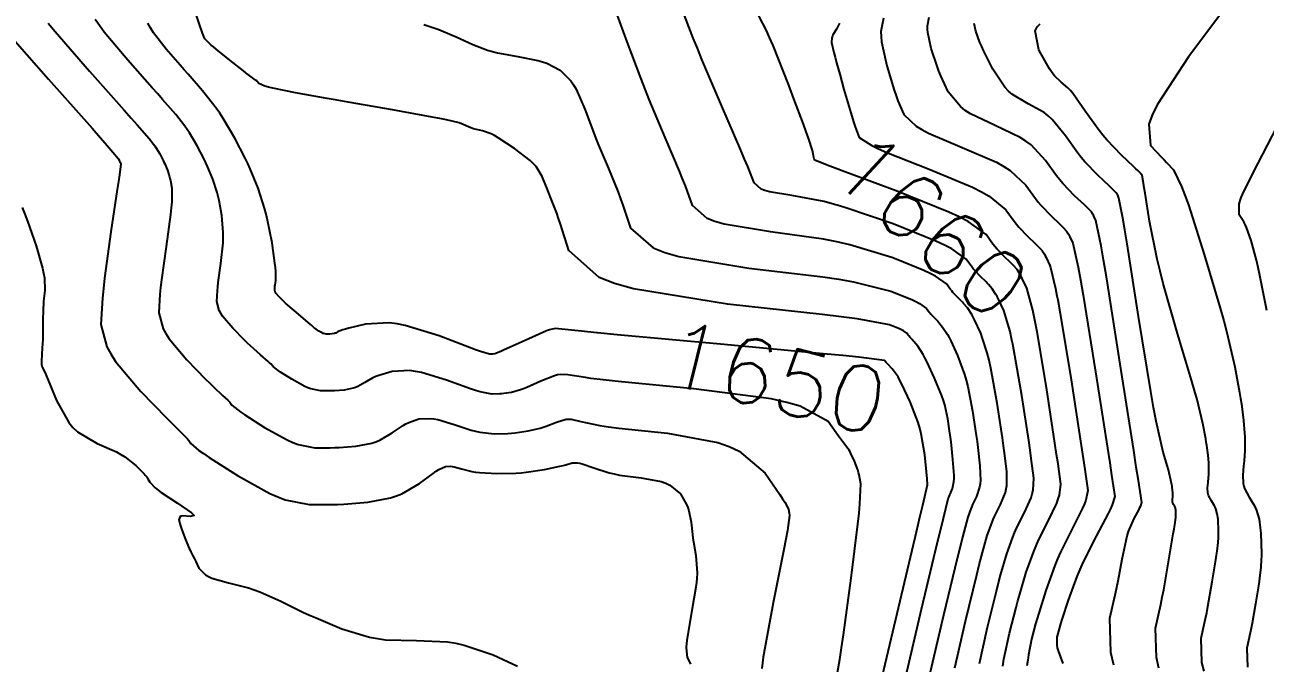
# Model space of a CAD drawing. Header units: metres. Extents: x 837117 to 838479, y 1189012 to 1191015.
# Drawn here: x 837554.3 to 837626.3, y 1189890.9 to 1189927.9 of the extents above; entities that cross this region are included whole.
import ezdxf

# ---------------------------------------------------------------- set-up
doc = ezdxf.new("R2010")
doc.units = ezdxf.units.M
doc.header["$LTSCALE"] = 0.3
doc.layers.add('COTAS 10', color=1, linetype='Continuous')
doc.layers.add('COTAS INT', color=252, linetype='Continuous')
doc.styles.get("Standard").update_dxf_attribs({"font": 'simplex.shx'})

msp = doc.modelspace()

# ---------------------------------------------------------------- linework, layer by layer
at = {"layer": 'COTAS 10'}
for points in [[(837603.994, 1189889.758), (837606.066, 1189898.5), (837606.265, 1189899.349), (837606.427, 1189900.041), (837606.696, 1189901.231), (837606.687, 1189901.601), (837606.673, 1189901.775), (837606.655, 1189901.98), (837606.549, 1189902.98), (837606.336, 1189904.183), (837606.251, 1189904.516), (837606.153, 1189904.848), (837605.93, 1189905.444), (837605.703, 1189906.048), (837605.22, 1189907.073), (837605.102, 1189907.295), (837604.991, 1189907.49), (837604.645, 1189907.973), (837604.394, 1189908.234), (837604.342, 1189908.29), (837604.298, 1189908.338), (837604.201, 1189908.451), (837602.712, 1189908.636), (837601.79, 1189908.729), (837600.646, 1189908.841), (837594.673, 1189909.396), (837588.689, 1189909.946), (837587.538, 1189910.055), (837587.5, 1189910.059), (837586.607, 1189910.145), (837585.072, 1189910.311), (837584.742, 1189910.23), (837584.571, 1189910.164), (837584.365, 1189910.079), (837583.332, 1189909.613), (837582.296, 1189909.135), (837582.089, 1189909.042), (837581.916, 1189908.966), (837581.577, 1189908.832), (837581.46, 1189908.815), (837581.427, 1189908.811), (837581.394, 1189908.809), (837581.271, 1189908.807), (837580.747, 1189908.971), (837580.461, 1189909.074), (837580.113, 1189909.202), (837578.348, 1189909.871), (837576.374, 1189910.482), (837575.896, 1189910.574), (837575.447, 1189910.633), (837574.071, 1189910.564), (837573.101, 1189910.318), (837572.907, 1189910.265), (837572.747, 1189910.218), (837572.439, 1189910.103), (837572.335, 1189910.042), (837572.303, 1189910.029), (837572.269, 1189910.018), (837572.134, 1189909.992), (837571.993, 1189909.981), (837571.955, 1189909.98), (837571.917, 1189909.978), (837571.788, 1189909.979), (837571.646, 1189910.007), (837571.601, 1189910.024), (837571.554, 1189910.044), (837571.364, 1189910.149), (837571.196, 1189910.257), (837571.163, 1189910.28), (837571.136, 1189910.298), (837571.088, 1189910.339), (837570.941, 1189910.473), (837570.852, 1189910.551), (837570.741, 1189910.646), (837570.167, 1189911.139), (837569.559, 1189911.664), (837569.427, 1189911.781), (837569.312, 1189911.885), (837569.026, 1189912.156), (837568.879, 1189912.33), (837568.851, 1189912.374), (837568.828, 1189912.415), (837568.793, 1189912.546), (837568.802, 1189912.702), (837568.808, 1189912.759), (837568.815, 1189912.822), (837568.854, 1189913.099), (837568.85, 1189913.624), (837568.83, 1189913.844), (837568.803, 1189914.095), (837568.638, 1189915.271), (837568.382, 1189916.601), (837568.298, 1189916.95), (837568.208, 1189917.291), (837567.832, 1189918.452), (837567.372, 1189919.571), (837567.229, 1189919.886), (837567.08, 1189920.203), (837566.481, 1189921.363), (837565.801, 1189922.497), (837565.599, 1189922.797), (837565.392, 1189923.091), (837564.596, 1189924.102), (837563.766, 1189925.065), (837563.537, 1189925.328), (837563.308, 1189925.589), (837562.484, 1189926.52), (837561.751, 1189927.478), (837561.579, 1189927.756), (837561.42, 1189928.039)], [(837611.07, 1189890.703), (837611.144, 1189891.102), (837611.47, 1189892.612), (837611.845, 1189894.11), (837611.951, 1189894.501), (837612.056, 1189894.881), (837612.442, 1189896.167), (837612.875, 1189897.368), (837613.011, 1189897.694), (837613.154, 1189898.018), (837613.725, 1189899.165), (837614.21, 1189900.174), (837614.298, 1189900.411), (837614.366, 1189900.63), (837614.446, 1189901.266), (837614.287, 1189902.441), (837614.204, 1189902.999), (837614.105, 1189903.657), (837613.609, 1189906.876), (837613.066, 1189910.121), (837612.938, 1189910.796), (837612.819, 1189911.374), (837612.469, 1189912.655), (837612.207, 1189913.214), (837612.144, 1189913.338), (837612.084, 1189913.447), (837611.902, 1189913.73), (837611.692, 1189913.965), (837611.615, 1189914.044), (837611.53, 1189914.13), (837611.154, 1189914.491), (837610.732, 1189914.931), (837610.617, 1189915.066), (837610.504, 1189915.207), (837610.104, 1189915.765), (837609.065, 1189916.516), (837608.548, 1189916.778), (837607.933, 1189917.064), (837604.885, 1189918.292), (837601.911, 1189919.407), (837601.343, 1189919.621), (837600.886, 1189919.794), (837600.155, 1189920.079), (837600.142, 1189920.114), (837600.137, 1189920.13), (837600.131, 1189920.148), (837600.105, 1189920.237), (837600.075, 1189920.363), (837600.067, 1189920.405), (837600.058, 1189920.451), (837600.028, 1189920.641), (837599.797, 1189921.352), (837599.662, 1189921.725), (837599.497, 1189922.174), (837598.942, 1189923.644), (837598.642, 1189924.436), (837597.734, 1189926.732), (837597.535, 1189927.205), (837597.358, 1189927.606), (837596.906, 1189928.463)], [(837622.765, 1189890.405), (837622.644, 1189890.924), (837622.595, 1189892.329), (837622.85, 1189893.46), (837622.921, 1189893.807), (837622.991, 1189894.169), (837623.243, 1189895.597), (837623.449, 1189896.875), (837623.49, 1189897.142), (837623.525, 1189897.371), (837623.592, 1189897.885), (837623.609, 1189898.174), (837623.611, 1189898.261), (837623.612, 1189898.352), (837623.609, 1189898.704), (837623.591, 1189899.061), (837623.583, 1189899.154), (837623.574, 1189899.245), (837623.531, 1189899.552), (837623.448, 1189899.845), (837623.414, 1189899.926), (837623.375, 1189900.008), (837623.194, 1189900.306), (837623.031, 1189900.605), (837623.002, 1189900.687), (837622.981, 1189900.769), (837622.968, 1189901.063), (837622.999, 1189901.368), (837623.007, 1189901.458), (837623.014, 1189901.549), (837623.036, 1189901.896), (837623.042, 1189902.276), (837623.039, 1189902.388), (837623.034, 1189902.504), (837622.999, 1189902.947), (837622.923, 1189903.51), (837622.892, 1189903.702), (837622.858, 1189903.908), (837622.698, 1189904.783), (837622.36, 1189906.177), (837622.212, 1189906.712), (837622.041, 1189907.311), (837621.23, 1189910.009), (837620.394, 1189912.908), (837620.208, 1189913.633), (837620.041, 1189914.324), (837619.602, 1189916.541), (837619.345, 1189918.162), (837619.293, 1189918.477), (837619.25, 1189918.735), (837619.163, 1189919.184), (837619.134, 1189919.246), (837619.127, 1189919.26), (837619.12, 1189919.272), (837619.1, 1189919.303), (837618.917, 1189919.479), (837618.807, 1189919.582), (837618.673, 1189919.709), (837617.974, 1189920.364), (837617.123, 1189921.25), (837616.892, 1189921.522), (837616.664, 1189921.806), (837615.858, 1189922.931), (837615.162, 1189923.92), (837615.003, 1189924.118), (837614.859, 1189924.284), (837614.458, 1189924.611), (837614.076, 1189924.969), (837613.943, 1189925.154), (837613.798, 1189925.377), (837613.176, 1189926.491), (837612.959, 1189927.594), (837613.069, 1189927.81), (837613.252, 1189927.986)]]:
    msp.add_lwpolyline(points, dxfattribs=at)
at = {"layer": 'COTAS INT'}
for points in [[(837605.441, 1189890.096), (837606.362, 1189894.012), (837607.291, 1189897.901), (837607.474, 1189898.664), (837607.626, 1189899.29), (837607.91, 1189900.418), (837607.996, 1189900.655), (837608.022, 1189900.719), (837608.05, 1189900.783), (837608.163, 1189901.008), (837608.239, 1189901.402), (837608.244, 1189901.572), (837608.243, 1189901.768), (837608.179, 1189902.695), (837608.07, 1189903.726), (837608.039, 1189903.987), (837608.007, 1189904.238), (837607.892, 1189905.057), (837607.701, 1189905.877), (837607.623, 1189906.129), (837607.533, 1189906.392), (837607.114, 1189907.431), (837606.665, 1189908.389), (837606.557, 1189908.6), (837606.455, 1189908.788), (837606.143, 1189909.272), (837605.912, 1189909.554), (837605.861, 1189909.614), (837605.816, 1189909.666), (837605.698, 1189909.792), (837605.619, 1189909.875), (837605.597, 1189909.901), (837605.576, 1189909.927), (837605.5, 1189910.033), (837605.301, 1189910.176), (837605.202, 1189910.226), (837605.083, 1189910.281), (837604.495, 1189910.517), (837602.618, 1189910.863), (837601.687, 1189910.986), (837600.577, 1189911.122), (837595.085, 1189911.713), (837589.624, 1189912.598), (837588.534, 1189912.918), (837587.628, 1189913.272), (837585.881, 1189914.825), (837585.39, 1189916.353), (837585.276, 1189916.691), (837585.172, 1189916.993), (837584.874, 1189917.776), (837584.647, 1189918.315), (837584.588, 1189918.463), (837584.53, 1189918.611), (837584.334, 1189919.137), (837583.973, 1189919.704), (837583.81, 1189919.877), (837583.621, 1189920.057), (837582.715, 1189920.764), (837581.771, 1189921.379), (837581.559, 1189921.5), (837581.367, 1189921.601), (837580.852, 1189921.788), (837580.505, 1189921.849), (837580.42, 1189921.87), (837580.339, 1189921.893), (837580.087, 1189921.991), (837579.864, 1189922.096), (837579.738, 1189922.152), (837579.509, 1189922.246), (837578.773, 1189922.415), (837578.391, 1189922.49), (837577.932, 1189922.576), (837575.628, 1189922.99), (837573.056, 1189923.443), (837572.427, 1189923.555), (837571.834, 1189923.66), (837569.994, 1189923.992), (837568.691, 1189924.252), (837568.437, 1189924.312), (837568.229, 1189924.368), (837567.862, 1189924.527), (837567.781, 1189924.648), (837567.752, 1189924.678), (837567.721, 1189924.708), (837567.586, 1189924.808), (837567.278, 1189925.03), (837567.138, 1189925.137), (837566.974, 1189925.265), (837566.182, 1189925.889), (837565.4, 1189926.518), (837565.242, 1189926.648), (837565.11, 1189926.759), (837564.847, 1189926.998), (837564.766, 1189927.092), (837564.749, 1189927.111), (837564.735, 1189927.127), (837564.707, 1189927.16), (837564.605, 1189927.443), (837564.546, 1189927.616), (837564.472, 1189927.83), (837564.093, 1189928.947)], [(837609.718, 1189890.85), (837610.193, 1189892.962), (837610.707, 1189895.058), (837610.832, 1189895.541), (837610.949, 1189895.983), (837611.309, 1189897.23), (837611.656, 1189898.19), (837611.764, 1189898.45), (837611.878, 1189898.709), (837612.334, 1189899.626), (837612.717, 1189900.481), (837612.785, 1189900.702), (837612.835, 1189900.915), (837612.879, 1189901.624), (837612.733, 1189902.762), (837612.663, 1189903.246), (837612.581, 1189903.802), (837612.18, 1189906.421), (837611.725, 1189909.06), (837611.656, 1189909.4), (837611.609, 1189909.63), (837611.497, 1189910.129), (837611.13, 1189911.349), (837610.822, 1189912.008), (837610.747, 1189912.153), (837610.677, 1189912.282), (837610.462, 1189912.616), (837610.247, 1189912.862), (837610.177, 1189912.937), (837610.101, 1189913.014), (837609.79, 1189913.316), (837609.453, 1189913.667), (837609.362, 1189913.775), (837609.272, 1189913.887), (837608.953, 1189914.332), (837608.111, 1189914.935), (837607.691, 1189915.148), (837607.19, 1189915.379), (837604.704, 1189916.379), (837601.969, 1189917.317), (837601.457, 1189917.468), (837601.31, 1189917.51), (837600.695, 1189917.674), (837598.827, 1189918.023), (837597.524, 1189918.234), (837597.264, 1189918.31), (837597.048, 1189918.395), (837596.631, 1189918.765), (837596.265, 1189919.702), (837596.081, 1189920.144), (837595.861, 1189920.665), (837594.767, 1189923.203), (837593.602, 1189925.931), (837593.337, 1189926.572), (837593.097, 1189927.162), (837592.438, 1189928.878)], [(837623.905, 1189928.806), (837621.864, 1189926.079), (837620.032, 1189923.289), (837619.744, 1189922.692), (837619.552, 1189922.171), (837619.649, 1189920.925), (837620.292, 1189920.252), (837620.443, 1189920.093), (837620.582, 1189919.945), (837620.987, 1189919.509), (837621.462, 1189918.539), (837621.645, 1189918.055), (837621.851, 1189917.477), (837622.779, 1189914.61), (837623.705, 1189911.492), (837623.909, 1189910.755), (837624.089, 1189910.074), (837624.553, 1189908.07), (837624.822, 1189906.595), (837624.88, 1189906.246), (837624.931, 1189905.923), (837625.059, 1189904.972), (837625.119, 1189904.225), (837625.128, 1189904.03), (837625.133, 1189903.84), (837625.123, 1189903.199), (837625.086, 1189902.614), (837625.074, 1189902.459), (837625.061, 1189902.309), (837625.007, 1189901.793), (837625.031, 1189901.297), (837625.066, 1189901.159), (837625.114, 1189901.02), (837625.39, 1189900.517), (837625.695, 1189900.014), (837625.76, 1189899.876), (837625.818, 1189899.738), (837625.957, 1189899.244), (837626.03, 1189898.726), (837626.045, 1189898.573), (837626.058, 1189898.416), (837626.089, 1189897.814), (837626.095, 1189897.219), (837626.093, 1189897.067), (837626.089, 1189896.919), (837626.061, 1189896.432), (837625.992, 1189895.833), (837625.961, 1189895.615), (837625.926, 1189895.375), (837625.76, 1189894.321), (837625.561, 1189893.195), (837625.506, 1189892.91), (837625.45, 1189892.637), (837625.249, 1189891.746), (837625.288, 1189890.639)], [(837555.645, 1189928.036), (837556.042, 1189927.548), (837558.04, 1189925.239), (837560.054, 1189922.977), (837560.462, 1189922.517), (837560.805, 1189922.131), (837561.501, 1189921.34), (837561.761, 1189921.009), (837561.829, 1189920.913), (837561.895, 1189920.815), (837562.117, 1189920.445), (837562.312, 1189920.066), (837562.361, 1189919.963), (837562.408, 1189919.86), (837562.558, 1189919.494), (837562.681, 1189919.115), (837562.71, 1189919.004), (837562.738, 1189918.89), (837562.821, 1189918.455), (837562.813, 1189917.66), (837562.783, 1189917.319), (837562.741, 1189916.924), (837562.488, 1189915.063), (837562.221, 1189913.13), (837562.17, 1189912.691), (837562.129, 1189912.294), (837562.064, 1189911.208), (837562.312, 1189910.295), (837562.468, 1189910.008), (837562.663, 1189909.705), (837563.686, 1189908.488), (837564.778, 1189907.37), (837565.018, 1189907.13), (837565.23, 1189906.921), (837565.768, 1189906.417), (837566.069, 1189906.145), (837566.133, 1189906.082), (837566.187, 1189906.024), (837566.311, 1189905.861), (837566.643, 1189905.584), (837566.828, 1189905.454), (837567.054, 1189905.301), (837568.208, 1189904.558), (837569.519, 1189903.835), (837569.844, 1189903.694), (837570.152, 1189903.58), (837571.128, 1189903.383), (837572.02, 1189903.38), (837572.277, 1189903.388), (837572.537, 1189903.4), (837573.509, 1189903.476), (837574.439, 1189903.654), (837574.672, 1189903.731), (837574.895, 1189903.82), (837575.612, 1189904.241), (837576.244, 1189904.67), (837576.414, 1189904.763), (837576.581, 1189904.846), (837577.163, 1189905.055), (837577.821, 1189905.088), (837578.036, 1189905.06), (837578.265, 1189905.016), (837579.209, 1189904.723), (837580.198, 1189904.4), (837580.455, 1189904.337), (837580.705, 1189904.286), (837581.548, 1189904.195), (837582.332, 1189904.21), (837582.545, 1189904.225), (837582.756, 1189904.245), (837583.505, 1189904.358), (837584.206, 1189904.524), (837584.388, 1189904.578), (837584.564, 1189904.636), (837585.155, 1189904.873), (837585.71, 1189905.037), (837585.864, 1189905.048), (837586.018, 1189905.045), (837586.575, 1189904.91), (837587.684, 1189904.664), (837588.187, 1189904.591), (837588.775, 1189904.515), (837591.602, 1189904.223), (837594.528, 1189903.681), (837595.177, 1189903.448), (837595.757, 1189903.179), (837597.272, 1189901.908), (837598.126, 1189900.672), (837598.29, 1189900.424), (837598.423, 1189900.218), (837598.639, 1189899.817), (837598.655, 1189899.679), (837598.66, 1189899.639), (837598.667, 1189899.598), (837598.695, 1189899.443), (837598.567, 1189898.571), (837598.475, 1189898.077), (837598.359, 1189897.474), (837597.733, 1189894.387), (837597.168, 1189891.218), (837597.089, 1189890.563)], [(837601.282, 1189889.26), (837601.606, 1189891.095), (837601.71, 1189891.77), (837601.821, 1189892.516), (837602.273, 1189895.813), (837602.658, 1189898.944), (837602.727, 1189899.587), (837602.779, 1189900.131), (837602.828, 1189901.287), (837602.736, 1189901.806), (837602.699, 1189901.95), (837602.657, 1189902.094), (837602.462, 1189902.612), (837602.254, 1189903.054), (837602.203, 1189903.15), (837602.155, 1189903.234), (837602.006, 1189903.443), (837601.961, 1189903.5), (837601.763, 1189903.747), (837601.655, 1189903.892), (837601.53, 1189904.063), (837600.935, 1189904.898), (837599.308, 1189905.803), (837598.533, 1189906.018), (837597.617, 1189906.218), (837593.137, 1189906.809), (837588.732, 1189907.231), (837587.863, 1189907.323), (837587.146, 1189907.404), (837586.847, 1189907.451), (837585.823, 1189907.61), (837585.38, 1189907.637), (837585.217, 1189907.606), (837585.037, 1189907.558), (837584.243, 1189907.243), (837583.43, 1189906.886), (837583.238, 1189906.81), (837583.061, 1189906.745), (837582.541, 1189906.595), (837582.108, 1189906.53), (837581.986, 1189906.518), (837581.863, 1189906.509), (837581.409, 1189906.501), (837580.726, 1189906.629), (837580.458, 1189906.706), (837580.156, 1189906.801), (837578.778, 1189907.297), (837577.32, 1189907.749), (837576.966, 1189907.817), (837576.634, 1189907.86), (837575.617, 1189907.809), (837574.841, 1189907.582), (837574.661, 1189907.514), (837574.496, 1189907.444), (837574.026, 1189907.172), (837573.615, 1189906.931), (837573.488, 1189906.88), (837573.354, 1189906.836), (837572.822, 1189906.734), (837572.265, 1189906.691), (837572.116, 1189906.684), (837571.969, 1189906.679), (837571.458, 1189906.681), (837570.899, 1189906.794), (837570.723, 1189906.859), (837570.537, 1189906.939), (837569.786, 1189907.354), (837569.125, 1189907.779), (837568.996, 1189907.867), (837568.889, 1189907.941), (837568.7, 1189908.1), (837568.564, 1189908.249), (837568.492, 1189908.316), (837568.405, 1189908.395), (837567.967, 1189908.778), (837567.394, 1189909.293), (837567.222, 1189909.456), (837567.045, 1189909.627), (837566.356, 1189910.322), (837565.771, 1189911.018), (837565.66, 1189911.191), (837565.57, 1189911.355), (837565.428, 1189911.877), (837565.466, 1189912.498), (837565.489, 1189912.725), (837565.518, 1189912.976), (837565.671, 1189914.081), (837565.795, 1189915.274), (837565.807, 1189915.581), (837565.808, 1189915.878), (837565.73, 1189916.863), (837565.56, 1189917.745), (837565.504, 1189917.977), (837565.444, 1189918.203), (837565.195, 1189918.973), (837564.89, 1189919.716), (837564.795, 1189919.924), (837564.696, 1189920.134), (837564.299, 1189920.904), (837563.848, 1189921.656), (837563.714, 1189921.855), (837563.577, 1189922.05), (837563.049, 1189922.721), (837562.285, 1189923.598), (837561.999, 1189923.922), (837561.681, 1189924.283), (837560.262, 1189925.88), (837558.896, 1189927.513), (837558.612, 1189927.896), (837558.367, 1189928.249)], [(837608.292, 1189890.599), (837608.916, 1189893.312), (837609.568, 1189896.005), (837609.712, 1189896.582), (837609.841, 1189897.086), (837610.176, 1189898.293), (837610.436, 1189899.011), (837610.517, 1189899.207), (837610.602, 1189899.4), (837610.944, 1189900.087), (837611.225, 1189900.788), (837611.271, 1189900.992), (837611.305, 1189901.199), (837611.313, 1189901.981), (837611.178, 1189903.083), (837611.122, 1189903.493), (837611.056, 1189903.948), (837610.751, 1189905.966), (837610.384, 1189907.999), (837610.28, 1189908.463), (837610.176, 1189908.883), (837609.9, 1189909.718), (837609.791, 1189910.043), (837609.436, 1189910.801), (837609.35, 1189910.969), (837609.27, 1189911.118), (837609.023, 1189911.501), (837608.802, 1189911.759), (837608.738, 1189911.829), (837608.673, 1189911.898), (837608.426, 1189912.142), (837608.175, 1189912.403), (837608.107, 1189912.483), (837608.04, 1189912.567), (837607.802, 1189912.899), (837607.174, 1189913.349), (837606.861, 1189913.507), (837606.487, 1189913.68), (837604.877, 1189914.328), (837604.634, 1189914.425), (837602.185, 1189915.166), (837601.436, 1189915.335), (837600.656, 1189915.49), (837597.58, 1189915.92), (837594.891, 1189916.355), (837594.354, 1189916.513), (837593.908, 1189916.687), (837593.048, 1189917.452), (837592.64, 1189918.586), (837592.48, 1189918.993), (837592.298, 1189919.441), (837591.469, 1189921.394), (837590.545, 1189923.594), (837590.304, 1189924.197), (837590.068, 1189924.797), (837589.269, 1189926.943), (837588.618, 1189928.683)], [(837601.584, 1189928.027), (837601.424, 1189927.679), (837601.215, 1189927.353), (837601.178, 1189927.268), (837601.151, 1189927.185), (837601.128, 1189926.905), (837601.263, 1189926.327), (837601.334, 1189926.056), (837601.42, 1189925.737), (837601.608, 1189925.066), (837601.854, 1189924.185), (837602.313, 1189922.623), (837602.415, 1189922.298), (837602.505, 1189922.019), (837602.74, 1189921.4), (837603.461, 1189920.925), (837603.858, 1189920.737), (837604.341, 1189920.525), (837606.799, 1189919.556), (837608.282, 1189918.94), (837609.318, 1189918.508), (837609.839, 1189918.246), (837610.284, 1189917.997), (837611.255, 1189917.199), (837611.736, 1189916.527), (837611.872, 1189916.357), (837612.01, 1189916.194), (837612.518, 1189915.665), (837612.959, 1189915.246), (837613.054, 1189915.152), (837613.137, 1189915.068), (837613.342, 1189914.845), (837613.491, 1189914.612), (837613.54, 1189914.522), (837613.592, 1189914.421), (837613.808, 1189913.961), (837613.839, 1189913.838), (837614.141, 1189912.62), (837614.223, 1189912.196), (837614.267, 1189911.963), (837614.407, 1189911.182), (837615.038, 1189907.331), (837615.63, 1189903.512), (837615.746, 1189902.751), (837615.841, 1189902.119), (837616.013, 1189900.909), (837615.897, 1189900.345), (837615.812, 1189900.121), (837615.703, 1189899.867), (837615.115, 1189898.704), (837614.43, 1189897.327), (837614.258, 1189896.938), (837614.095, 1189896.546), (837613.575, 1189895.104), (837613.164, 1189893.778), (837613.07, 1189893.46), (837612.984, 1189893.162), (837612.747, 1189892.262), (837612.57, 1189891.353), (837612.522, 1189891.05), (837612.475, 1189890.724)], [(837604.156, 1189928.313), (837603.995, 1189927.544), (837604.003, 1189927.26), (837604.035, 1189926.944), (837604.34, 1189925.547), (837604.768, 1189924.14), (837604.877, 1189923.819), (837604.981, 1189923.527), (837605.324, 1189922.72), (837606.036, 1189922.055), (837606.373, 1189921.853), (837606.771, 1189921.643), (837608.714, 1189920.82), (837610.703, 1189919.952), (837611.13, 1189919.714), (837611.504, 1189919.477), (837612.406, 1189918.632), (837612.968, 1189917.847), (837613.127, 1189917.648), (837613.288, 1189917.458), (837613.882, 1189916.84), (837614.387, 1189916.362), (837614.492, 1189916.259), (837614.582, 1189916.171), (837614.781, 1189915.96), (837614.899, 1189915.777), (837614.937, 1189915.706), (837614.978, 1189915.627), (837615.147, 1189915.266), (837615.462, 1189913.865), (837615.595, 1189913.13), (837615.748, 1189912.243), (837616.467, 1189907.786), (837617.154, 1189903.367), (837617.287, 1189902.504), (837617.396, 1189901.798), (837617.579, 1189900.552), (837617.428, 1189900.061), (837617.325, 1189899.831), (837617.196, 1189899.56), (837616.506, 1189898.243), (837615.73, 1189896.712), (837615.545, 1189896.306), (837615.374, 1189895.908), (837614.867, 1189894.538), (837614.51, 1189893.406), (837614.434, 1189893.158), (837614.368, 1189892.939), (837614.213, 1189892.385), (837614.212, 1189891.927), (837614.243, 1189891.768), (837614.288, 1189891.595), (837614.567, 1189890.857)], [(837617.528, 1189890.755), (837617.356, 1189891.494), (837617.286, 1189893.495), (837617.619, 1189894.916), (837617.699, 1189895.29), (837617.775, 1189895.657), (837618.005, 1189896.911), (837618.233, 1189898.003), (837618.307, 1189898.267), (837618.385, 1189898.515), (837618.707, 1189899.269), (837618.988, 1189899.804), (837619.041, 1189899.913), (837619.084, 1189900.004), (837619.146, 1189900.195), (837618.95, 1189901.477), (837618.829, 1189902.257), (837618.679, 1189903.222), (837617.897, 1189908.241), (837617.09, 1189913.304), (837616.924, 1189914.296), (837616.784, 1189915.111), (837616.486, 1189916.572), (837616.363, 1189916.833), (837616.334, 1189916.891), (837616.306, 1189916.942), (837616.221, 1189917.074), (837616.027, 1189917.273), (837615.931, 1189917.367), (837615.816, 1189917.477), (837615.246, 1189918.015), (837614.566, 1189918.722), (837614.382, 1189918.94), (837614.2, 1189919.167), (837613.557, 1189920.065), (837612.723, 1189920.958), (837612.421, 1189921.182), (837612.088, 1189921.396), (837610.629, 1189922.083), (837609.201, 1189922.762), (837608.888, 1189922.969), (837608.611, 1189923.186), (837607.909, 1189924.041), (837607.473, 1189924.981), (837607.363, 1189925.252), (837607.259, 1189925.527), (837606.925, 1189926.556), (837606.723, 1189927.481), (837606.703, 1189927.69), (837606.697, 1189927.878), (837606.804, 1189928.386)], [(837620.147, 1189890.58), (837620, 1189891.209), (837619.941, 1189892.912), (837620.25, 1189894.283), (837620.335, 1189894.703), (837620.42, 1189895.142), (837620.726, 1189896.873), (837620.972, 1189898.375), (837621.019, 1189898.669), (837621.058, 1189898.91), (837621.123, 1189899.339), (837621.129, 1189899.429), (837621.129, 1189899.456), (837621.13, 1189899.485), (837621.128, 1189899.595), (837621.123, 1189899.706), (837621.12, 1189899.735), (837621.118, 1189899.764), (837621.104, 1189899.86), (837621.078, 1189899.951), (837621.068, 1189899.977), (837621.055, 1189900.003), (837620.999, 1189900.096), (837620.948, 1189900.189), (837620.939, 1189900.215), (837620.932, 1189900.24), (837620.928, 1189900.332), (837620.938, 1189900.428), (837620.94, 1189900.456), (837620.943, 1189900.484), (837620.95, 1189900.593), (837620.951, 1189900.712), (837620.95, 1189900.747), (837620.949, 1189900.783), (837620.938, 1189900.922), (837620.914, 1189901.098), (837620.904, 1189901.158), (837620.894, 1189901.222), (837620.844, 1189901.496), (837620.738, 1189901.932), (837620.692, 1189902.099), (837620.638, 1189902.286), (837620.385, 1189903.13), (837619.984, 1189904.931), (837619.837, 1189905.722), (837619.676, 1189906.639), (837618.965, 1189911.007), (837618.297, 1189915.221), (837618.163, 1189916.041), (837618.05, 1189916.711), (837617.824, 1189917.878), (837617.749, 1189918.04), (837617.73, 1189918.075), (837617.713, 1189918.107), (837617.661, 1189918.189), (837617.472, 1189918.376), (837617.369, 1189918.475), (837617.244, 1189918.593), (837616.61, 1189919.189), (837615.845, 1189919.986), (837615.637, 1189920.231), (837615.432, 1189920.487), (837614.708, 1189921.498), (837613.943, 1189922.439), (837613.712, 1189922.65), (837613.473, 1189922.84), (837612.544, 1189923.347), (837611.631, 1189923.88), (837611.403, 1189924.086), (837611.187, 1189924.317), (837610.494, 1189925.361), (837609.964, 1189926.435), (837609.85, 1189926.685), (837609.751, 1189926.913), (837609.511, 1189927.566), (837609.412, 1189928.018)], [(837553.131, 1189927.646), (837555.664, 1189924.771), (837558.189, 1189921.927), (837558.676, 1189921.376), (837559.07, 1189920.926), (837559.723, 1189920.152), (837559.768, 1189920.057), (837559.778, 1189920.035), (837559.787, 1189920.016), (837559.812, 1189919.963), (837559.829, 1189919.922), (837559.833, 1189919.911), (837559.838, 1189919.899), (837559.853, 1189919.857), (837559.774, 1189919.227), (837559.72, 1189918.844), (837559.651, 1189918.371), (837559.286, 1189915.913), (837558.917, 1189913.236), (837558.847, 1189912.625), (837558.79, 1189912.07), (837558.699, 1189910.538), (837559.053, 1189909.235), (837559.277, 1189908.825), (837559.556, 1189908.393), (837561.016, 1189906.654), (837562.512, 1189905.113), (837562.813, 1189904.805), (837563.065, 1189904.549), (837563.568, 1189904.055), (837563.734, 1189903.894), (837563.774, 1189903.847), (837563.811, 1189903.8), (837563.923, 1189903.623), (837564.396, 1189903.226), (837564.661, 1189903.041), (837564.983, 1189902.823), (837566.631, 1189901.762), (837568.502, 1189900.73), (837568.966, 1189900.529), (837569.406, 1189900.366), (837570.797, 1189900.085), (837572.072, 1189900.081), (837572.437, 1189900.093), (837572.809, 1189900.11), (837574.197, 1189900.218), (837575.524, 1189900.472), (837575.857, 1189900.582), (837576.175, 1189900.709), (837577.198, 1189901.31), (837577.993, 1189901.896), (837578.167, 1189902.013), (837578.321, 1189902.11), (837578.709, 1189902.3), (837579.009, 1189902.315), (837579.106, 1189902.302), (837579.211, 1189902.282), (837579.64, 1189902.149), (837580.241, 1189901.999), (837580.453, 1189901.969), (837580.684, 1189901.943), (837581.686, 1189901.889), (837582.801, 1189901.91), (837583.104, 1189901.932), (837583.404, 1189901.96), (837584.469, 1189902.12), (837585.351, 1189902.304), (837585.537, 1189902.347), (837585.698, 1189902.387), (837586.066, 1189902.503), (837586.382, 1189902.515), (837586.51, 1189902.49), (837586.656, 1189902.452), (837587.326, 1189902.209), (837588.223, 1189901.923), (837588.512, 1189901.858), (837588.818, 1189901.799), (837590.066, 1189901.636), (837591.246, 1189901.418), (837591.507, 1189901.324), (837591.741, 1189901.215), (837592.351, 1189900.703), (837592.706, 1189900.081), (837592.779, 1189899.904), (837592.84, 1189899.724), (837592.97, 1189899.054), (837593.049, 1189898.341), (837593.079, 1189898.134), (837593.111, 1189897.923), (837593.257, 1189897.124), (837593.32, 1189896.113), (837593.301, 1189895.768), (837593.265, 1189895.395), (837593.004, 1189893.811), (837592.741, 1189892.337), (837592.704, 1189892.032), (837592.684, 1189891.772), (837592.739, 1189891.209), (837592.893, 1189890.916), (837592.934, 1189890.827)], [(837577.45, 1189927.948), (837578.326, 1189927.658), (837579.108, 1189927.337), (837579.323, 1189927.243), (837579.536, 1189927.148), (837580.298, 1189926.788), (837581.157, 1189926.455), (837581.432, 1189926.377), (837581.723, 1189926.305), (837582.905, 1189926.096), (837584.066, 1189925.872), (837584.343, 1189925.79), (837584.601, 1189925.7), (837585.373, 1189925.306), (837585.985, 1189924.685), (837586.143, 1189924.452), (837586.295, 1189924.193), (837586.802, 1189923.04), (837587.299, 1189921.704), (837587.446, 1189921.33), (837587.596, 1189920.955), (837588.171, 1189919.585), (837588.735, 1189918.217), (837588.878, 1189917.842), (837589.015, 1189917.469), (837589.464, 1189916.138), (837590.768, 1189914.98), (837591.444, 1189914.716), (837592.257, 1189914.476), (837596.332, 1189913.816), (837600.617, 1189913.306), (837601.561, 1189913.161), (837602.402, 1189913.014), (837604.565, 1189912.471), (837605.785, 1189911.98), (837606.031, 1189911.866), (837606.238, 1189911.762), (837606.651, 1189911.466), (837606.808, 1189911.247), (837606.852, 1189911.192), (837606.897, 1189911.139), (837607.062, 1189910.967), (837607.244, 1189910.782), (837607.3, 1189910.721), (837607.357, 1189910.656), (837607.583, 1189910.386), (837607.862, 1189909.953), (837607.954, 1189909.784), (837608.051, 1189909.595), (837608.453, 1189908.737), (837608.854, 1189907.638), (837608.952, 1189907.296), (837609.043, 1189906.938), (837609.321, 1189905.512), (837609.532, 1189904.093), (837609.58, 1189903.74), (837609.624, 1189903.405), (837609.746, 1189902.338), (837609.774, 1189901.484), (837609.758, 1189901.282), (837609.732, 1189901.095), (837609.553, 1189900.547), (837609.326, 1189900.091), (837609.27, 1189899.963), (837609.216, 1189899.833), (837609.043, 1189899.356), (837608.734, 1189898.188), (837608.593, 1189897.623), (837608.429, 1189896.953), (837607.639, 1189893.662), (837606.867, 1189890.348)], [(837626.407, 1189911.357), (837625.999, 1189913.388), (837625.898, 1189913.849), (837625.803, 1189914.268), (837625.502, 1189915.415), (837625.232, 1189916.169), (837625.157, 1189916.339), (837625.081, 1189916.493), (837624.802, 1189916.909), (837624.797, 1189917.549), (837624.893, 1189917.844), (837625.031, 1189918.19), (837625.882, 1189919.864), (837627.009, 1189922.041)], [(837554.128, 1189917.328), (837554.283, 1189916.937), (837554.433, 1189916.543), (837554.941, 1189915.097), (837555.309, 1189913.811), (837555.372, 1189913.518), (837555.418, 1189913.251), (837555.444, 1189912.515), (837555.376, 1189911.891), (837555.363, 1189911.695), (837555.353, 1189911.49), (837555.335, 1189910.665), (837555.325, 1189909.843), (837555.319, 1189909.639), (837555.312, 1189909.445), (837555.274, 1189908.829), (837555.248, 1189908.376), (837555.248, 1189908.285), (837555.252, 1189908.208), (837555.292, 1189908.055), (837555.456, 1189907.723), (837555.537, 1189907.534), (837555.634, 1189907.303), (837556.116, 1189906.118), (837556.833, 1189904.848), (837557.079, 1189904.563), (837557.346, 1189904.308), (837558.48, 1189903.629), (837559.597, 1189903.136), (837559.852, 1189902.998), (837560.084, 1189902.86), (837560.729, 1189902.354), (837561.127, 1189901.942), (837561.204, 1189901.863), (837561.266, 1189901.799), (837561.368, 1189901.694), (837561.398, 1189901.643), (837561.414, 1189901.613), (837561.434, 1189901.576), (837561.535, 1189901.384), (837561.857, 1189901.053), (837562.017, 1189900.928), (837562.207, 1189900.788), (837563.147, 1189900.165), (837563.954, 1189899.61), (837564.059, 1189899.514), (837564.113, 1189899.442), (837563.883, 1189899.39), (837563.439, 1189899.426), (837563.358, 1189899.41), (837563.296, 1189899.383), (837563.225, 1189899.19), (837563.314, 1189898.856), (837563.353, 1189898.738), (837563.398, 1189898.611), (837563.614, 1189898.062), (837563.835, 1189897.54), (837563.884, 1189897.43), (837563.928, 1189897.334), (837564.041, 1189897.112), (837564.142, 1189896.925), (837564.177, 1189896.852), (837564.217, 1189896.769), (837564.387, 1189896.393), (837564.768, 1189895.998), (837564.94, 1189895.903), (837565.141, 1189895.815), (837566.109, 1189895.549), (837567.279, 1189895.246), (837567.607, 1189895.135), (837567.938, 1189895.012), (837569.148, 1189894.468), (837570.435, 1189893.845), (837570.814, 1189893.672), (837571.203, 1189893.5), (837572.69, 1189892.874), (837574.298, 1189892.388), (837574.763, 1189892.302), (837575.236, 1189892.238), (837577.02, 1189892.184), (837578.822, 1189892.109), (837579.307, 1189892.032), (837579.787, 1189891.93), (837581.472, 1189891.355), (837582.9, 1189890.705)]]:
    msp.add_lwpolyline(points, dxfattribs=at)

# ---------------------------------------------------------------- texts
at = {"layer": 'COTAS 10', "char_height": 3.8, "attachment_point": 7}
for s, insert, rotation in [('1660', (837600.832, 1189919.33), 317.45177), ('1650', (837591.117, 1189907.194), 345.94566)]:
    msp.add_mtext(s, dxfattribs=dict(at, insert=insert, rotation=rotation))

doc.saveas('drawing.dxf')
